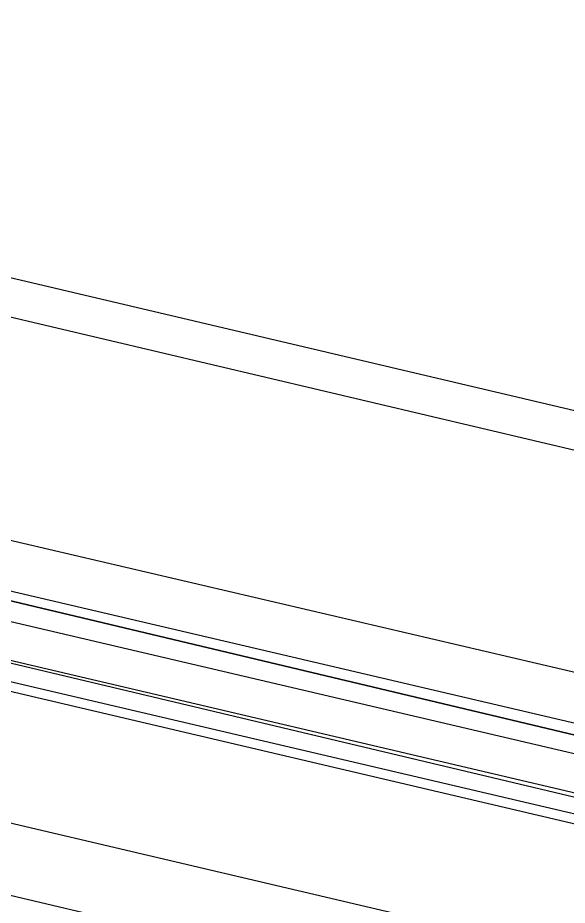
# Model space of a CAD drawing. Header units: feet. Extents: x -84 to 198, y -22 to 181.
# Drawn here: x 125.018 to 125.781, y 127.559 to 128.792 of the extents above; entities that cross this region are included whole.
import ezdxf

# ---------------------------------------------------------------- set-up
doc = ezdxf.new("R2010")
doc.units = ezdxf.units.FT
doc.layers.add('A-LINEA', color=7, linetype='CONTINUOUS')

msp = doc.modelspace()

# ---------------------------------------------------------------- linework, layer by layer
at = {"layer": 'A-LINEA'}
for p, q in [((124.16, 128.6311), (133.8267, 126.3511)), ((132.6667, 126.5644), (124.4933, 128.4978)), ((128.4, 127.2711), (124.8133, 128.1111)), ((124.7733, 127.9511), (128.36, 127.0978)), ((124.7867, 127.9511), (128.36, 127.1111)), ((124.7733, 127.9244), (128.36, 127.0844)), ((124.7733, 127.9111), (128.3467, 127.0711)), ((132.4933, 125.8044), (124.3067, 127.7378)), ((124.7333, 127.7378), (128.3067, 126.8978))]:
    msp.add_line(p, q, dxfattribs=at)
for points in [[(124.3067, 145.1111), (120.72, 129.9644), (124.28, 129.1244), (124.16, 128.6311), (133.8267, 126.3511), (130.9867, 114.3778), (130.3867, 111.8711), (130.04, 110.4178), (135.96, 109.0178)], [(124.8, 128.0444), (128.44, 127.1911), (128.44, 127.1778), (128.44, 127.1644), (124.8, 128.0311), (128.44, 127.1644), (128.44, 127.1511), (128.4267, 127.1511), (124.7867, 128.0044)]]:
    msp.add_lwpolyline(points, dxfattribs=at)

doc.saveas('drawing.dxf')
